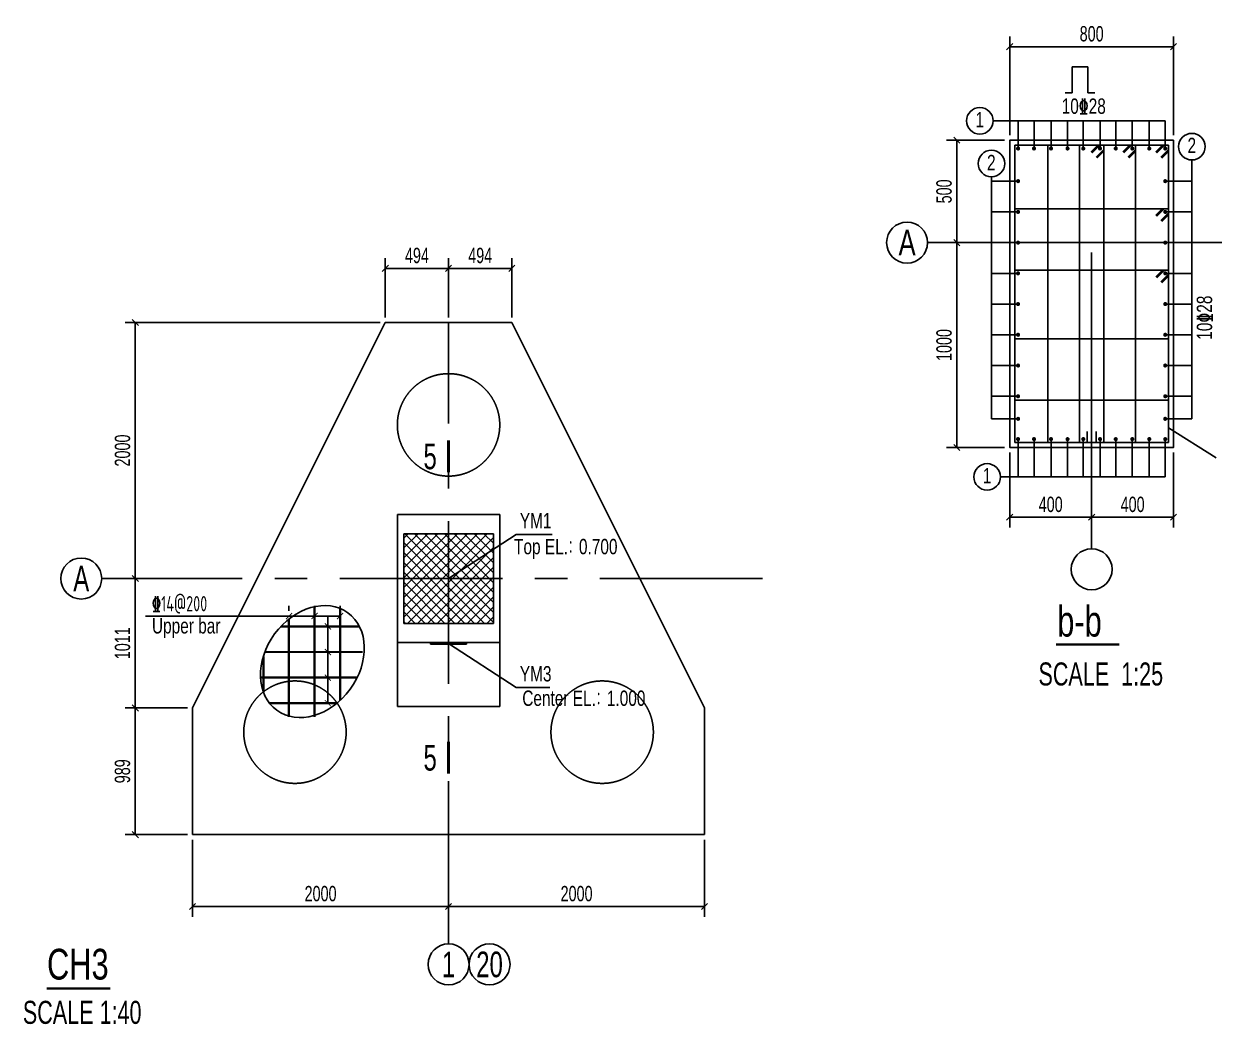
# Model space of a CAD drawing. Header units: millimetres. Extents: x -15901 to 146244, y -607033 to -56344.
# Drawn here: x 6155 to 29404, y -181189 to -161655 of the extents above; entities that cross this region are included whole.
import ezdxf
from ezdxf.enums import TextEntityAlignment as Align

# ---------------------------------------------------------------- set-up
doc = ezdxf.new("R2010")
doc.units = ezdxf.units.MM
doc.header["$LTSCALE"] = 2000
doc.linetypes.add('CENTER', pattern=[50.8, 31.75, -6.35, 6.35, -6.35])
doc.linetypes.add('HIDDEN', pattern=[9.525, 6.35, -3.175])
for name, color, linetype in [('1', 3, 'Continuous'), ('4', 2, 'Continuous'), ('6', 1, 'Continuous'), ('7', 6, 'Continuous'), ('LABEL_PM', 7, 'Continuous'), ('S_01', 3, 'Continuous'), ('S_01_OUTL', 3, 'Continuous'), ('S_02_AXIS', 171, 'CENTER'), ('S_03_HIDD', 4, 'HIDDEN'), ('S_04', 2, 'Continuous'), ('S_04_TEXT', 2, 'Continuous'), ('S_05_DIMS', 7, 'Continuous'), ('S_06', 1, 'Continuous'), ('S_06_RBAR', 1, 'Continuous'), ('TEXT', 3, 'Continuous')]:
    doc.layers.add(name, color=color, linetype=linetype)
doc.styles.add('FS', font='kstxt.shx', dxfattribs={"width": 0.8, "height": 250, "bigfont": 'kshz.shx'})
doc.styles.add('KS', font='kstxt.shx', dxfattribs={"width": 0.7, "height": 300, "bigfont": 'kshz.shx'})
doc.styles.add('样3', font='tssdeng.shx', dxfattribs={"width": 0.7, "height": 300, "bigfont": 'tssdchn.shx'})
doc.dimstyles.new('DIM1', dxfattribs={"dimtxt": 300, "dimasz": 120, "dimexe": 200, "dimexo": 100, "dimgap": 100, "dimtad": 1, "dimdec": 0, "dimzin": 14, "dimdsep": 46, "dimtxsty": 'KS', "dimblk": 'ARCHTICK', "dimcen": -900, "dimclrd": 7, "dimclre": 7, "dimclrt": 2, "dimadec": 0, "dimazin": 0, "dimtfac": 1, "dimtdec": 0, "dimtix": 1, "dimtmove": 2, "dimatfit": 2, "dimfxl": 1, "dimtolj": 1, "dimtzin": 14, "dimarcsym": 0})
doc.dimstyles.new('KSDIM0.25', dxfattribs={"dimtxt": 300, "dimasz": 120, "dimexe": 200, "dimexo": 100, "dimgap": 100, "dimtad": 1, "dimdec": 0, "dimlfac": 0.25, "dimzin": 14, "dimdsep": 46, "dimtxsty": 'KS', "dimblk": 'ARCHTICK', "dimblk1": 'OBLIQUE', "dimblk2": 'OBLIQUE', "dimsah": 1, "dimcen": -900, "dimclrd": 7, "dimclre": 7, "dimclrt": 2, "dimazin": 3, "dimtfac": 1, "dimtdec": 0, "dimtix": 1, "dimtmove": 2, "dimatfit": 2, "dimfxl": 1, "dimtolj": 1, "dimtzin": 14, "dimlwd": -3, "dimarcsym": 0})
doc.dimstyles.new('KSDIM1.2', dxfattribs={"dimtxt": 300, "dimasz": 120, "dimexe": 200, "dimexo": 100, "dimgap": 100, "dimtad": 1, "dimdec": 0, "dimlfac": 1.2, "dimzin": 14, "dimdsep": 46, "dimtxsty": 'KS', "dimblk": 'ARCHTICK', "dimblk1": 'OBLIQUE', "dimblk2": 'OBLIQUE', "dimsah": 1, "dimcen": -900, "dimclrd": 7, "dimclre": 7, "dimclrt": 2, "dimazin": 3, "dimtfac": 1, "dimtdec": 0, "dimtix": 1, "dimtmove": 2, "dimatfit": 2, "dimfxl": 1, "dimtolj": 1, "dimtzin": 14, "dimlwd": -3, "dimlwe": -1, "dimarcsym": 0})

# ---------------------------------------------------------------- blocks, each defined once
blk = doc.blocks.new('_OBLIQUE')
at = {"color": 1}
blk.add_line((-0.5, -0.5), (0.5, 0.5), dxfattribs=at)
blk = doc.blocks.new('*D515')
at = {"layer": 'Defpoints', "color": 0}
for p in [(8333, -175014), (9451, -175014), (9451, -177487)]:
    blk.add_point(p, dxfattribs=at)
at = {"layer": 'S_05_DIMS', "color": 7}
for p, q in [((9351, -175014), (8133, -175014)), ((9351, -177487), (8133, -177487))]:
    blk.add_line(p, q, dxfattribs=at)
at = {"layer": 'S_05_DIMS', "color": 7, "lineweight": -3}
blk.add_line((8333, -177487), (8333, -175014), dxfattribs=at)
at = {"layer": 'S_05_DIMS', "color": 7, "linetype": 'ByBlock', "lineweight": -3, "xscale": 120, "yscale": 120, "zscale": 120}
for p, rotation in [((8333, -175014), 90), ((8333, -177487), 270)]:
    blk.add_blockref('_OBLIQUE', p, dxfattribs=dict(at, rotation=rotation))
at = {"layer": 'S_05_DIMS', "color": 2, "insert": (8083, -176250), "char_height": 300, "attachment_point": 5, "rotation": 90, "style": 'KS'}
blk.add_mtext('\\A1;989', dxfattribs=at)
blk = doc.blocks.new('_ArchTick')
at = {"color": 0, "linetype": 'ByBlock', "const_width": 0.15}
blk.add_lwpolyline([(-0.5, -0.5), (0.5, 0.5)], dxfattribs=at)
blk = doc.blocks.new('*D516')
at = {"layer": 'Defpoints', "color": 0}
for p in [(8333, -172487), (9459, -172487), (9451, -175014)]:
    blk.add_point(p, dxfattribs=at)
at = {"layer": 'S_05_DIMS', "color": 7}
for p, q in [((9359, -172487), (8133, -172487)), ((9351, -175014), (8133, -175014))]:
    blk.add_line(p, q, dxfattribs=at)
at = {"layer": 'S_05_DIMS', "color": 7, "lineweight": -3}
blk.add_line((8333, -175014), (8333, -172487), dxfattribs=at)
at = {"layer": 'S_05_DIMS', "color": 7, "linetype": 'ByBlock', "lineweight": -3, "xscale": 120, "yscale": 120, "zscale": 120}
for p, rotation in [((8333, -172487), 90), ((8333, -175014), 270)]:
    blk.add_blockref('_OBLIQUE', p, dxfattribs=dict(at, rotation=rotation))
at = {"layer": 'S_05_DIMS', "color": 2, "insert": (8083, -173750), "char_height": 300, "attachment_point": 5, "rotation": 90, "style": 'KS'}
blk.add_mtext('\\A1;1011', dxfattribs=at)
blk = doc.blocks.new('*D517')
at = {"layer": 'Defpoints', "color": 0}
for p in [(8333, -167487), (13215, -167487), (9459, -172487)]:
    blk.add_point(p, dxfattribs=at)
at = {"layer": 'S_05_DIMS', "color": 7}
for p, q in [((13115, -167487), (8133, -167487)), ((9359, -172487), (8133, -172487))]:
    blk.add_line(p, q, dxfattribs=at)
at = {"layer": 'S_05_DIMS', "color": 7, "lineweight": -3}
blk.add_line((8333, -172487), (8333, -167487), dxfattribs=at)
at = {"layer": 'S_05_DIMS', "color": 7, "linetype": 'ByBlock', "lineweight": -3, "xscale": 120, "yscale": 120, "zscale": 120}
for p, rotation in [((8333, -167487), 90), ((8333, -172487), 270)]:
    blk.add_blockref('_OBLIQUE', p, dxfattribs=dict(at, rotation=rotation))
at = {"layer": 'S_05_DIMS', "color": 2, "insert": (8083, -169987), "char_height": 300, "attachment_point": 5, "rotation": 90, "style": 'KS'}
blk.add_mtext('\\A1;2000', dxfattribs=at)
blk = doc.blocks.new('*D518')
at = {"layer": 'Defpoints', "color": 0}
for p in [(14451, -166430), (13215, -167487), (14451, -167487)]:
    blk.add_point(p, dxfattribs=at)
at = {"layer": 'S_05_DIMS', "color": 7}
for p, q in [((13215, -167387), (13215, -166230)), ((14451, -167387), (14451, -166230))]:
    blk.add_line(p, q, dxfattribs=at)
at = {"layer": 'S_05_DIMS', "color": 7, "lineweight": -3}
blk.add_line((13215, -166430), (14451, -166430), dxfattribs=at)
at = {"layer": 'S_05_DIMS', "color": 7, "linetype": 'ByBlock', "lineweight": -3, "xscale": 120, "yscale": 120, "zscale": 120, "rotation": 180}
blk.add_blockref('_OBLIQUE', (13215, -166430), dxfattribs=at)
at = {"layer": 'S_05_DIMS', "color": 7, "linetype": 'ByBlock', "lineweight": -3, "xscale": 120, "yscale": 120, "zscale": 120}
blk.add_blockref('_OBLIQUE', (14451, -166430), dxfattribs=at)
at = {"layer": 'S_05_DIMS', "color": 2, "insert": (13833, -166180), "char_height": 300, "attachment_point": 5, "style": 'KS'}
blk.add_mtext('\\A1;494', dxfattribs=at)
blk = doc.blocks.new('*D519')
at = {"layer": 'Defpoints', "color": 0}
for p in [(15687, -166430), (14451, -167487), (15687, -167487)]:
    blk.add_point(p, dxfattribs=at)
at = {"layer": 'S_05_DIMS', "color": 7}
for p, q in [((14451, -167387), (14451, -166230)), ((15687, -167387), (15687, -166230))]:
    blk.add_line(p, q, dxfattribs=at)
at = {"layer": 'S_05_DIMS', "color": 7, "lineweight": -3}
blk.add_line((14451, -166430), (15687, -166430), dxfattribs=at)
at = {"layer": 'S_05_DIMS', "color": 7, "linetype": 'ByBlock', "lineweight": -3, "xscale": 120, "yscale": 120, "zscale": 120, "rotation": 180}
blk.add_blockref('_OBLIQUE', (14451, -166430), dxfattribs=at)
at = {"layer": 'S_05_DIMS', "color": 7, "linetype": 'ByBlock', "lineweight": -3, "xscale": 120, "yscale": 120, "zscale": 120}
blk.add_blockref('_OBLIQUE', (15687, -166430), dxfattribs=at)
at = {"layer": 'S_05_DIMS', "color": 2, "insert": (15069, -166180), "char_height": 300, "attachment_point": 5, "style": 'KS'}
blk.add_mtext('\\A1;494', dxfattribs=at)
blk = doc.blocks.new('*D520')
at = {"layer": 'Defpoints', "color": 0}
for p in [(9451, -177487), (14451, -177487), (14451, -178891)]:
    blk.add_point(p, dxfattribs=at)
at = {"layer": 'S_05_DIMS', "color": 7}
for p, q in [((9451, -177587), (9451, -179091)), ((14451, -177587), (14451, -179091))]:
    blk.add_line(p, q, dxfattribs=at)
at = {"layer": 'S_05_DIMS', "color": 7, "lineweight": -3}
blk.add_line((9451, -178891), (14451, -178891), dxfattribs=at)
at = {"layer": 'S_05_DIMS', "color": 7, "linetype": 'ByBlock', "lineweight": -3, "xscale": 120, "yscale": 120, "zscale": 120, "rotation": 180}
blk.add_blockref('_OBLIQUE', (9451, -178891), dxfattribs=at)
at = {"layer": 'S_05_DIMS', "color": 7, "linetype": 'ByBlock', "lineweight": -3, "xscale": 120, "yscale": 120, "zscale": 120}
blk.add_blockref('_OBLIQUE', (14451, -178891), dxfattribs=at)
at = {"layer": 'S_05_DIMS', "color": 2, "insert": (11951, -178641), "char_height": 300, "attachment_point": 5, "style": 'KS'}
blk.add_mtext('\\A1;2000', dxfattribs=at)
blk = doc.blocks.new('*D521')
at = {"layer": 'Defpoints', "color": 0}
for p in [(14451, -177487), (19451, -177487), (19451, -178891)]:
    blk.add_point(p, dxfattribs=at)
at = {"layer": 'S_05_DIMS', "color": 7}
for p, q in [((14451, -177587), (14451, -179091)), ((19451, -177587), (19451, -179091))]:
    blk.add_line(p, q, dxfattribs=at)
at = {"layer": 'S_05_DIMS', "color": 7, "lineweight": -3}
blk.add_line((14451, -178891), (19451, -178891), dxfattribs=at)
at = {"layer": 'S_05_DIMS', "color": 7, "linetype": 'ByBlock', "lineweight": -3, "xscale": 120, "yscale": 120, "zscale": 120, "rotation": 180}
blk.add_blockref('_OBLIQUE', (14451, -178891), dxfattribs=at)
at = {"layer": 'S_05_DIMS', "color": 7, "linetype": 'ByBlock', "lineweight": -3, "xscale": 120, "yscale": 120, "zscale": 120}
blk.add_blockref('_OBLIQUE', (19451, -178891), dxfattribs=at)
at = {"layer": 'S_05_DIMS', "color": 2, "insert": (16951, -178641), "char_height": 300, "attachment_point": 5, "style": 'KS'}
blk.add_mtext('\\A1;2000', dxfattribs=at)
blk = doc.blocks.new('*D529')
at = {"color": 7, "lineweight": -2}
for p, q in [((11994, -173421), (11894, -173421)), ((12094, -173421), (12094, -173921)), ((11994, -173921), (11894, -173921))]:
    blk.add_line(p, q, dxfattribs=at)
at = {"layer": 'Defpoints', "color": 0}
for p in [(12094, -173421), (12094, -173921), (12094, -173921)]:
    blk.add_point(p, dxfattribs=at)
at = {"color": 7, "linetype": 'ByBlock', "lineweight": -2, "xscale": 120, "yscale": 120, "zscale": 120}
for p, rotation in [((12094, -173421), 90), ((12094, -173921), 270)]:
    blk.add_blockref('_ArchTick', p, dxfattribs=dict(at, rotation=rotation))
blk = doc.blocks.new('*D530')
at = {"color": 7, "lineweight": -2}
for p, q in [((11334, -173119), (11334, -173019)), ((11834, -173119), (11834, -173019)), ((11334, -173219), (11834, -173219))]:
    blk.add_line(p, q, dxfattribs=at)
at = {"layer": 'Defpoints', "color": 0}
for p in [(11334, -173219), (11834, -173219), (11834, -173219)]:
    blk.add_point(p, dxfattribs=at)
at = {"color": 7, "linetype": 'ByBlock', "lineweight": -2, "xscale": 120, "yscale": 120, "zscale": 120, "rotation": 180}
blk.add_blockref('_ArchTick', (11334, -173219), dxfattribs=at)
at = {"color": 7, "linetype": 'ByBlock', "lineweight": -2, "xscale": 120, "yscale": 120, "zscale": 120}
blk.add_blockref('_ArchTick', (11834, -173219), dxfattribs=at)
blk = doc.blocks.new('*D531')
at = {"color": 7, "lineweight": -2}
for p, q in [((11994, -173921), (11894, -173921)), ((12094, -173921), (12094, -174421)), ((11994, -174421), (11894, -174421))]:
    blk.add_line(p, q, dxfattribs=at)
at = {"layer": 'Defpoints', "color": 0}
for p in [(12094, -173921), (12094, -174421), (12094, -174421)]:
    blk.add_point(p, dxfattribs=at)
at = {"color": 7, "linetype": 'ByBlock', "lineweight": -2, "xscale": 120, "yscale": 120, "zscale": 120}
for p, rotation in [((12094, -173921), 90), ((12094, -174421), 270)]:
    blk.add_blockref('_ArchTick', p, dxfattribs=dict(at, rotation=rotation))
blk = doc.blocks.new('*D532')
at = {"color": 7, "lineweight": -2}
for p, q in [((11994, -174421), (11894, -174421)), ((12094, -174421), (12094, -174921)), ((11994, -174921), (11894, -174921))]:
    blk.add_line(p, q, dxfattribs=at)
at = {"layer": 'Defpoints', "color": 0}
for p in [(12094, -174421), (12094, -174921), (12094, -174921)]:
    blk.add_point(p, dxfattribs=at)
at = {"color": 7, "linetype": 'ByBlock', "lineweight": -2, "xscale": 120, "yscale": 120, "zscale": 120}
for p, rotation in [((12094, -174421), 90), ((12094, -174921), 270)]:
    blk.add_blockref('_ArchTick', p, dxfattribs=dict(at, rotation=rotation))
blk = doc.blocks.new('*D533')
at = {"color": 7, "lineweight": -2}
for p, q in [((11834, -173119), (11834, -173019)), ((12334, -173119), (12334, -173019)), ((11834, -173219), (12334, -173219))]:
    blk.add_line(p, q, dxfattribs=at)
at = {"layer": 'Defpoints', "color": 0}
for p in [(11834, -173219), (12334, -173219), (12334, -173219)]:
    blk.add_point(p, dxfattribs=at)
at = {"color": 7, "linetype": 'ByBlock', "lineweight": -2, "xscale": 120, "yscale": 120, "zscale": 120, "rotation": 180}
blk.add_blockref('_ArchTick', (11834, -173219), dxfattribs=at)
at = {"color": 7, "linetype": 'ByBlock', "lineweight": -2, "xscale": 120, "yscale": 120, "zscale": 120}
blk.add_blockref('_ArchTick', (12334, -173219), dxfattribs=at)
blk = doc.blocks.new('*D543')
at = {"layer": 'Defpoints', "color": 0}
for p in [(24379, -163927), (25411, -163927), (25053, -165927)]:
    blk.add_point(p, dxfattribs=at)
at = {"layer": 'LABEL_PM', "color": 7, "lineweight": -2}
for p, q in [((25311, -163927), (24179, -163927)), ((24953, -165927), (24179, -165927))]:
    blk.add_line(p, q, dxfattribs=at)
at = {"layer": 'LABEL_PM', "color": 7, "lineweight": -3}
blk.add_line((24379, -165927), (24379, -163927), dxfattribs=at)
at = {"layer": 'LABEL_PM', "color": 7, "linetype": 'ByBlock', "lineweight": -3, "xscale": 120, "yscale": 120, "zscale": 120}
for p, rotation in [((24379, -163927), 90), ((24379, -165927), 270)]:
    blk.add_blockref('_OBLIQUE', p, dxfattribs=dict(at, rotation=rotation))
at = {"layer": 'LABEL_PM', "color": 2, "insert": (24129, -164927), "char_height": 300, "attachment_point": 5, "rotation": 90, "style": 'KS'}
blk.add_mtext('\\A1;500', dxfattribs=at)
blk = doc.blocks.new('*D544')
at = {"layer": 'Defpoints', "color": 0}
for p in [(28611, -162101), (25411, -163927), (28611, -163927)]:
    blk.add_point(p, dxfattribs=at)
at = {"layer": 'LABEL_PM', "color": 7, "lineweight": -2}
for p, q in [((25411, -163827), (25411, -161901)), ((28611, -163827), (28611, -161901))]:
    blk.add_line(p, q, dxfattribs=at)
at = {"layer": 'LABEL_PM', "color": 7, "lineweight": -3}
blk.add_line((25411, -162101), (28611, -162101), dxfattribs=at)
at = {"layer": 'LABEL_PM', "color": 7, "linetype": 'ByBlock', "lineweight": -3, "xscale": 120, "yscale": 120, "zscale": 120, "rotation": 180}
blk.add_blockref('_OBLIQUE', (25411, -162101), dxfattribs=at)
at = {"layer": 'LABEL_PM', "color": 7, "linetype": 'ByBlock', "lineweight": -3, "xscale": 120, "yscale": 120, "zscale": 120}
blk.add_blockref('_OBLIQUE', (28611, -162101), dxfattribs=at)
at = {"layer": 'LABEL_PM', "color": 2, "insert": (27011, -161851), "char_height": 300, "attachment_point": 5, "style": 'KS'}
blk.add_mtext('\\A1;800', dxfattribs=at)
blk = doc.blocks.new('Dot')
at = {"layer": '6', "const_width": 0.4}
blk.add_lwpolyline([(-0.2, 0, 1), (0.2, 0, 1)], format="xyb", close=True, dxfattribs=at)
blk = doc.blocks.new('*D545')
at = {"layer": 'Defpoints', "color": 0}
for p in [(25053, -165927), (24379, -169927), (25411, -169927)]:
    blk.add_point(p, dxfattribs=at)
at = {"layer": 'LABEL_PM', "color": 7, "lineweight": -2}
for p, q in [((24953, -165927), (24179, -165927)), ((25311, -169927), (24179, -169927))]:
    blk.add_line(p, q, dxfattribs=at)
at = {"layer": 'LABEL_PM', "color": 7, "lineweight": -3}
blk.add_line((24379, -165927), (24379, -169927), dxfattribs=at)
at = {"layer": 'LABEL_PM', "color": 7, "linetype": 'ByBlock', "lineweight": -3, "xscale": 120, "yscale": 120, "zscale": 120}
for p, rotation in [((24379, -165927), 90), ((24379, -169927), 270)]:
    blk.add_blockref('_OBLIQUE', p, dxfattribs=dict(at, rotation=rotation))
at = {"layer": 'LABEL_PM', "color": 2, "insert": (24129, -167927), "char_height": 300, "attachment_point": 5, "rotation": 90, "style": 'KS'}
blk.add_mtext('\\A1;1000', dxfattribs=at)
blk = doc.blocks.new('*D546')
at = {"layer": 'Defpoints', "color": 0}
for p in [(28611, -169927), (27011, -170814), (28611, -171290)]:
    blk.add_point(p, dxfattribs=at)
at = {"layer": 'S_05_DIMS', "color": 7, "lineweight": -2}
for p, q in [((28611, -170027), (28611, -171490)), ((27011, -170914), (27011, -171490))]:
    blk.add_line(p, q, dxfattribs=at)
at = {"layer": 'S_05_DIMS', "color": 7, "lineweight": -3}
blk.add_line((27011, -171290), (28611, -171290), dxfattribs=at)
at = {"layer": 'S_05_DIMS', "color": 7, "linetype": 'ByBlock', "lineweight": -3, "xscale": 120, "yscale": 120, "zscale": 120, "rotation": 180}
blk.add_blockref('_OBLIQUE', (27011, -171290), dxfattribs=at)
at = {"layer": 'S_05_DIMS', "color": 7, "linetype": 'ByBlock', "lineweight": -3, "xscale": 120, "yscale": 120, "zscale": 120}
blk.add_blockref('_OBLIQUE', (28611, -171290), dxfattribs=at)
at = {"layer": 'S_05_DIMS', "color": 2, "insert": (27811, -171040), "char_height": 300, "attachment_point": 5, "style": 'KS'}
blk.add_mtext('\\A1;400', dxfattribs=at)
blk = doc.blocks.new('*D547')
at = {"layer": 'Defpoints', "color": 0}
for p in [(25411, -169927), (27011, -170814), (25411, -171290)]:
    blk.add_point(p, dxfattribs=at)
at = {"layer": 'S_05_DIMS', "color": 7, "lineweight": -2}
for p, q in [((25411, -170027), (25411, -171490)), ((27011, -170914), (27011, -171490))]:
    blk.add_line(p, q, dxfattribs=at)
at = {"layer": 'S_05_DIMS', "color": 7, "lineweight": -3}
blk.add_line((27011, -171290), (25411, -171290), dxfattribs=at)
at = {"layer": 'S_05_DIMS', "color": 7, "linetype": 'ByBlock', "lineweight": -3, "xscale": 120, "yscale": 120, "zscale": 120, "rotation": 180}
blk.add_blockref('_OBLIQUE', (25411, -171290), dxfattribs=at)
at = {"layer": 'S_05_DIMS', "color": 7, "linetype": 'ByBlock', "lineweight": -3, "xscale": 120, "yscale": 120, "zscale": 120}
blk.add_blockref('_OBLIQUE', (27011, -171290), dxfattribs=at)
at = {"layer": 'S_05_DIMS', "color": 2, "insert": (26211, -171040), "char_height": 300, "attachment_point": 5, "style": 'KS'}
blk.add_mtext('\\A1;400', dxfattribs=at)
blk = doc.blocks.new('RW')
at = {"layer": 'S_06_RBAR'}
for points in [[(0, 100, 50, 50, 0), (141, 241, 0, 0, 0)], [(100, 0, 50, 50, 0), (241, 141, 0, 0, 0)]]:
    blk.add_lwpolyline(points, format="xyseb", dxfattribs=at)

msp = doc.modelspace()

# ---------------------------------------------------------------- hatches: boundary and pattern name
at = {"layer": '7'}
h = msp.add_hatch(dxfattribs=at)
h.set_pattern_fill('ANSI37', color=256, scale=1093.75, angle=270, style=0)
h.set_pattern_definition([(315, (118713.57, -36202.96), (96.67476, 96.67476), []), (45, (118713.57, -36202.96), (-96.67476, 96.67476), [])])
h.paths.add_polyline_path([(15325.872, -172486.521), (15325.872, -171611.521), (14450.872, -171611.521), (14450.872, -172486.521)])
h.paths.add_polyline_path([(15325.872, -173361.521), (15325.872, -172486.521), (14450.872, -172486.521), (14450.872, -173361.521)])
h.paths.add_polyline_path([(14450.872, -173361.521), (14450.872, -172486.521), (13575.872, -172486.521), (13575.872, -173361.521)])
h.paths.add_polyline_path([(14450.872, -172486.521), (14450.872, -171611.521), (13575.872, -171611.521), (13575.872, -172486.521)])

# ---------------------------------------------------------------- linework, layer by layer
for p, q in [((12241.307, -173219.001, 0), (8532.872, -173219.001, 0)), ((12094.307, -173921.228, 0), (12094.307, -173219.001, 0)), ((12094.307, -174421.228, 0), (12094.307, -173719.001, 0)), ((12094.307, -174921.228, 0), (12094.307, -174219.001, 0))]:
    msp.add_line(p, q)
msp.add_ellipse((11791.019, -174107.506, 0), major_axis=(695.11, 951.203), ratio=0.775991503)
at = {"color": 6}
msp.add_solid([(14100.872, -173736.521), (14800.872, -173736.521), (14100.872, -173768.812), (14800.872, -173768.812)], dxfattribs=at)
at = {"layer": '1'}
for p, q in [((15325.872, -171611.521), (13575.872, -171611.521)), ((13575.872, -171611.521), (13575.872, -173361.521)), ((15325.872, -171611.521), (15325.872, -173361.521)), ((15325.872, -173361.521), (13575.872, -173361.521)), ((14100.872, -173736.521), (14100.872, -173768.812)), ((14800.872, -173736.521), (14800.872, -173768.812))]:
    msp.add_line(p, q, dxfattribs=at)
at = {"layer": '1', "linetype": 'HIDDEN'}
msp.add_line((14800.872, -173768.812), (14100.872, -173768.812), dxfattribs=at)
at = {"layer": '4'}
for p, q in [((14450.872, -172486.521), (15768.795, -171626.043)), ((15768.795, -171626.043), (16471.598, -171626.043)), ((14450.872, -173753.207), (15768.795, -174616.646)), ((15768.795, -174616.646), (16430.578, -174616.646))]:
    msp.add_line(p, q, dxfattribs=at)
at = {"layer": '6', "const_width": 45, "elevation": 0}
for points in [[(11833.524, -173035.288), (11833.524, -175187.984)], [(12333.524, -173071.267), (12333.524, -174866.114)], [(11175.165, -173421.228), (12708.816, -173421.228)], [(11333.524, -173276.582), (11333.524, -175187.984)], [(10861.437, -173921.228), (12771.638, -173921.228)], [(10833.524, -174003.12), (10833.524, -174701.9)], [(10778.454, -174421.228), (12665.555, -174421.228)], [(10954.043, -174921.228), (12269.98, -174921.228)]]:
    msp.add_lwpolyline(points, dxfattribs=at)
at = {"layer": 'LABEL_PM'}
for p, q in [((25086.832, -163548.512), (28448.593, -163548.512)), ((25573.593, -164089.52), (25573.593, -163548.512)), ((25885.576, -164089.52), (25885.576, -163550.485)), ((26217.227, -164089.52), (26217.227, -163548.512)), ((26540.583, -164089.52), (26540.583, -163548.512)), ((26847.618, -164089.52), (26847.618, -163548.512)), ((27174.567, -164089.52), (27174.567, -163548.512)), ((27481.603, -164089.52), (27481.603, -163548.512)), ((27804.958, -164089.52), (27804.958, -163548.512)), ((28136.61, -164089.52), (28136.61, -163548.512)), ((28448.593, -164089.52), (28448.593, -163548.512)), ((28968.786, -169368.086), (28968.786, -164312.774)), ((25053.399, -169368.086), (25053.399, -164642.953)), ((25573.593, -164727.02), (25053.399, -164727.02)), ((28448.593, -164727.02), (28968.786, -164727.02)), ((25573.593, -165327.02), (25053.399, -165327.02)), ((28448.593, -165327.02), (28968.786, -165327.02)), ((25573.593, -165927.02), (25053.399, -165927.02)), ((28448.593, -165927.02), (28968.786, -165927.02)), ((25573.593, -166527.02), (25053.399, -166527.02)), ((28448.593, -166527.02), (28968.786, -166527.02)), ((25573.593, -167127.02), (25053.399, -167127.02)), ((28448.593, -167127.02), (28968.786, -167127.02)), ((25573.593, -167727.02), (25053.399, -167727.02)), ((28448.593, -167727.02), (28968.786, -167727.02)), ((25573.593, -168327.02), (25053.399, -168327.02)), ((28448.593, -168327.02), (28968.786, -168327.02)), ((25573.593, -168927.02), (25053.399, -168927.02)), ((28448.593, -168927.02), (28968.786, -168927.02)), ((25573.593, -169368.086), (25053.399, -169368.086)), ((28448.593, -169368.086), (28968.786, -169368.086)), ((29440.666, -170128.502), (28511.093, -169543.517)), ((25573.593, -169768.276), (25573.593, -170502.544)), ((25885.576, -169764.52), (25885.576, -170502.544)), ((26217.227, -169764.52), (26217.227, -170502.544)), ((26540.583, -169764.52), (26540.583, -170502.544)), ((26847.618, -169764.52), (26847.618, -170502.544)), ((27174.567, -169764.52), (27174.567, -170502.544)), ((27481.603, -169764.52), (27481.603, -170502.544)), ((27804.958, -169764.52), (27804.958, -170502.544)), ((28136.61, -169764.52), (28136.61, -170502.544)), ((28448.593, -169770.382), (28448.593, -170502.544)), ((25228.693, -170502.544), (28448.593, -170502.544))]:
    msp.add_line(p, q, dxfattribs=at)
for centre in [(24827.196, -163548.512), (28968.786, -164053.137), (25053.399, -164383.316), (24969.057, -170502.544)]:
    msp.add_circle(centre, 259.636, dxfattribs=at)
at = {"layer": 'S_01'}
msp.add_lwpolyline([(28611.093, -163927.02), (25411.093, -163927.02), (25411.093, -169927.02), (28611.093, -169927.02)], close=True, dxfattribs=at)
at = {"layer": 'S_01', "const_width": 45}
msp.add_lwpolyline([(26315.04, -173772.969), (27550.04, -173772.969)], dxfattribs=at)
at = {"layer": 'S_01'}
for centre in [(23406.815, -165927.02), (27011.093, -172306.382)]:
    msp.add_circle(centre, 400, dxfattribs=at)
at = {"layer": 'S_01_OUTL'}
for p, q in [((13214.804, -167486.521), (9450.872, -175014.385)), ((13214.804, -167486.521), (15686.94, -167486.521)), ((15686.94, -167486.521), (19450.872, -175014.385)), ((15450.872, -171236.521), (13450.872, -171236.521)), ((13450.872, -171236.521), (13450.872, -174986.521)), ((15450.872, -174986.521), (15450.872, -171236.521)), ((15450.872, -173736.521), (13450.872, -173736.521)), ((9450.872, -177486.521), (9450.872, -175014.385)), ((13450.872, -174986.521), (15450.872, -174986.521)), ((19450.872, -175014.385), (19450.872, -177486.521)), ((19450.872, -177486.521), (9450.872, -177486.521))]:
    msp.add_line(p, q, dxfattribs=at)
for points in [[(14450.872, -169789.71, 60, 60, 0), (14450.872, -170414.71, 0, 0, 0)], [(14450.872, -175673.925, 60, 60, 0), (14450.872, -176298.925, 0, 0, 0)]]:
    msp.add_lwpolyline(points, format="xyseb", dxfattribs=at)
at = {"layer": 'S_01_OUTL', "const_width": 45, "elevation": 0}
msp.add_lwpolyline([(6601.685, -180494.602), (7841.843, -180494.602)], dxfattribs=at)
at = {"layer": 'S_01_OUTL'}
for centre in [(7277.082, -172486.521), (14450.872, -180021.204), (15250.872, -180021.204)]:
    msp.add_circle(centre, 400, dxfattribs=at)
at = {"layer": 'S_02_AXIS'}
for p, q in [((23806.815, -165927.02), (30182.835, -165927.02)), ((27011.093, -166117.865), (27011.093, -171906.382))]:
    msp.add_line(p, q, dxfattribs=at)
at = {"layer": 'S_02_AXIS', "ltscale": 0.05}
for p, q in [((14450.872, -179621.204), (14450.872, -167486.521)), ((20582.391, -172486.521), (7677.082, -172486.521))]:
    msp.add_line(p, q, dxfattribs=at)
at = {"layer": 'S_03_HIDD'}
for centre in [(14450.872, -169486.521), (11450.872, -175486.521), (17450.872, -175486.521)]:
    msp.add_circle(centre, 1000, dxfattribs=at)
at = {"layer": 'S_06'}
for p, q in [((28511.093, -164027.02), (25511.093, -164027.02)), ((25511.093, -164027.02), (25511.093, -169827.02)), ((26152.658, -164027.02), (26152.658, -169827.02)), ((26775.027, -164027.02), (26775.027, -169827.02)), ((27247.158, -164027.02), (27247.158, -169827.02)), ((27869.527, -164027.02), (27869.527, -169827.02)), ((28511.093, -169827.02), (28511.093, -164027.02)), ((25511.093, -165265.791), (28511.093, -165265.791)), ((25511.093, -166465.745), (28511.093, -166465.745)), ((25511.093, -167804.036), (28511.093, -167804.036)), ((25511.093, -169004.036), (28511.093, -169004.036)), ((26923.929, -169615.725), (26923.929, -169827.02)), ((27098.256, -169615.725), (27098.256, -169827.02)), ((25511.093, -169827.02), (28511.093, -169827.02))]:
    msp.add_line(p, q, dxfattribs=at)
at = {"layer": 'S_06_RBAR'}
for p, q in [((26631.054, -163003.37), (26631.054, -162494.412)), ((26631.054, -162494.412), (26934.976, -162494.412)), ((26934.976, -163003.37), (26934.976, -162494.412)), ((26492.132, -163003.37), (26631.054, -163003.37)), ((27073.898, -163003.37), (26934.976, -163003.37))]:
    msp.add_line(p, q, dxfattribs=at)

# ---------------------------------------------------------------- block references
at = {"rotation": 180}
for p in [(27247.158, -164027.02), (27869.527, -164027.02), (28511.093, -164027.02), (28511.093, -165265.791), (28511.093, -166465.745)]:
    msp.add_blockref('RW', p, dxfattribs=at)
at = {"layer": 'S_06', "yscale": 100, "zscale": 100}
for p, xscale, rotation in [((25573.593, -164089.52), -100, 89.99999999999987), ((25885.576, -164089.52), -100, 89.99999999999987), ((26217.227, -164089.52), -100, 89.99999999999987), ((26540.583, -164089.52), -100, 89.99999999999987), ((26847.618, -164089.52), -100, 89.99999999999987), ((27174.567, -164089.52), 100, 270), ((27481.603, -164089.52), 100, 270), ((27804.958, -164089.52), 100, 270), ((28136.61, -164089.52), 100, 270), ((28448.593, -164089.52), -100, 89.99999999999987), ((28448.593, -164089.52), -100, 89.99999999999987), ((28448.593, -164089.52), -100, 89.99999999999987), ((25573.593, -164727.02), -100, 270), ((28448.593, -164727.02), 100, 90), ((25573.593, -165327.02), -100, 270), ((28448.593, -165327.02), 100, 90), ((25573.593, -165927.02), -100, 270), ((28448.593, -165927.02), 100, 90), ((25573.593, -166527.02), -100, 270), ((28448.593, -166527.02), 100, 90), ((25573.593, -167127.02), -100, 270), ((28448.593, -167127.02), 100, 90), ((25573.593, -167727.02), -100, 270), ((28448.593, -167727.02), 100, 90), ((25573.593, -168327.02), -100, 270), ((28448.593, -168327.02), 100, 90), ((25573.593, -168927.02), -100, 270), ((28448.593, -168927.02), 100, 90), ((25573.593, -169368.086), -100, 270), ((28448.593, -169368.086), 100, 90), ((25573.593, -169764.52), 100, 90), ((25885.576, -169764.52), 100, 90), ((26217.227, -169764.52), 100, 90), ((26540.583, -169764.52), 100, 90), ((26847.618, -169764.52), 100, 90), ((27174.567, -169764.52), -100, 270), ((27481.603, -169764.52), -100, 270), ((27804.958, -169764.52), -100, 270), ((28136.61, -169764.52), -100, 270), ((28448.593, -169764.52), 100, 90), ((28448.593, -169764.52), 100, 90), ((28448.593, -169764.52), 100, 90)]:
    msp.add_blockref('Dot', p, dxfattribs=dict(at, xscale=xscale, rotation=rotation))

# ---------------------------------------------------------------- texts
at = {"layer": '4'}
for s, style, width, p in [('YM1', 'KS', 0.75, (15842.763, -171505.797)), ('%%13214@200', '样3', 0.7, (8657.665, -173127.73, 0)), ('Upper bar', 'FS', 0.75, (8657.665, -173559.759, 0)), ('YM3', 'KS', 0.75, (15842.763, -174496.401))]:
    msp.add_text(s, height=300, dxfattribs=dict(at, style=style, width=width)).set_placement(p)
at = {"layer": 'S_01_OUTL', "style": 'KS', "width": 0.7}
for p in [(14091.005, -170102.21), (14091.005, -175986.425)]:
    msp.add_text('5', height=500, dxfattribs=at).set_placement(p, align=Align.MIDDLE_CENTER)
at = {"layer": 'S_04', "style": 'KS', "width": 0.75}
for s, height, p in [('10%%13228', 300, (26425.527, -163412.396)), ('1', 300, (24741.506, -163675.522)), ('2', 300, (28883.096, -164180.148)), ('2', 300, (24967.71, -164513.56)), ('1', 300, (24883.367, -170629.554)), ('Top EL.：0.700', 300, (15729.828, -172012.698)), ('b-b', 600, (26339.4, -173619.354)), ('Center EL.：1.000', 300, (15890.53, -174973.463))]:
    msp.add_text(s, height=height, dxfattribs=at).set_placement(p)
msp.add_text('A', height=500, dxfattribs=at).set_placement((23406.815, -165927.02), align=Align.MIDDLE)
msp.add_text('10%%13228', height=300, rotation=90, dxfattribs=at).set_placement((29363.804, -167824.276))
at = {"layer": 'S_04_TEXT', "style": 'KS', "width": 0.7}
for s, p in [('A', (7277.082, -172486.521)), ('1', (14450.872, -180021.204)), ('20', (15250.872, -180021.204))]:
    msp.add_text(s, height=500, dxfattribs=at).set_placement(p, align=Align.MIDDLE_CENTER)
at = {"layer": 'S_04_TEXT', "style": 'KS', "width": 0.75}
msp.add_text('CH3', height=600, dxfattribs=at).set_placement((7210.407, -180317.134), align=Align.CENTER)
at = {"layer": 'TEXT', "style": 'KS', "width": 0.7}
msp.add_text('SCALE  1:25', height=450, dxfattribs=at).set_placement((27189.779, -174350.201), align=Align.MIDDLE)
msp.add_text('SCALE 1:40', height=450, dxfattribs=at).set_placement((6135.957, -181182.305))

# ---------------------------------------------------------------- dimensions: what is measured, and where the dimension line sits
for base, p1, p2, picture, middle in [((11833.524, -173219.001, 0), (11333.524, -173219.001, 0), (11833.524, -173219.001, 0), '*D530', (11583.524, -173219.001, 0)), ((12333.524, -173219.001, 0), (11833.524, -173219.001, 0), (12333.524, -173219.001, 0), '*D533', (12083.524, -173219.001, 0))]:
    dim = msp.add_linear_dim(base=base, p1=p1, p2=p2, text=' ', dimstyle='DIM1', override={"dimlfac": 0.4})
    dim.commit()
    dim.dimension.update_dxf_attribs({"geometry": picture, "text_midpoint": middle})
for base, p1, p2, picture, middle in [((12094.307, -173921.228, 0), (12094.307, -173421.228, 0), (12094.307, -173921.228, 0), '*D529', (12094.307, -173671.228, 0)), ((12094.307, -174421.228, 0), (12094.307, -173921.228, 0), (12094.307, -174421.228, 0), '*D531', (12094.307, -174171.228, 0))]:
    dim = msp.add_linear_dim(base=base, p1=p1, p2=p2, angle=90, text=' ', dimstyle='DIM1', override={"dimlfac": 0.4})
    dim.commit()
    dim.dimension.update_dxf_attribs({"geometry": picture, "text_midpoint": middle})
dim = msp.add_linear_dim(base=(12094.307, -174921.228, 0), p1=(12094.307, -174421.228, 0), p2=(12094.307, -174921.228, 0), angle=90, text=' ', dimstyle='DIM1', override={"dimlfac": 0.4})
dim.commit()
dim.dimension.update_dxf_attribs({"geometry": '*D532', "text_midpoint": (12094.307, -175227.228, 0), "dimtype": 160})
at = {"layer": 'LABEL_PM'}
dim = msp.add_linear_dim(base=(28611.093, -162101.482), p1=(25411.093, -163927.02), p2=(28611.093, -163927.02), angle=180, text='800', dimstyle='KSDIM0.25', override={"dimlfac": 0.25}, dxfattribs=at)
dim.commit()
dim.dimension.update_dxf_attribs({"geometry": '*D544', "text_midpoint": (27011.093, -161851.482)})
for base, p2, override, picture, middle in [((24378.614, -163927.02), (25411.093, -163927.02), {"dimlfac": 0.25}, '*D543', (24128.614, -164927.02)), ((24378.614, -169927.02), (25411.093, -169927.02), {"dimtxsty": 'KS'}, '*D545', (24128.614, -167927.02))]:
    dim = msp.add_linear_dim(base=base, p1=(25053.399, -165927.02), p2=p2, angle=90, dimstyle='KSDIM0.25', override=override, dxfattribs=at)
    dim.commit()
    dim.dimension.update_dxf_attribs({"geometry": picture, "text_midpoint": middle})
at = {"layer": 'S_05_DIMS'}
for base, p1, p2, dimstyle, override, picture, middle in [((14450.872, -166429.524), (13214.804, -167486.521), (14450.872, -167486.521), 'KSDIM1.2', {"dimlfac": 0.4, "dimzin": 8}, '*D518', (13832.838, -166179.524)), ((15686.94, -166429.524), (14450.872, -167486.521), (15686.94, -167486.521), 'KSDIM1.2', {"dimlfac": 0.4, "dimzin": 8}, '*D519', (15068.906, -166179.524)), ((25411.093, -171290.41), (27011.093, -170814.312), (25411.093, -169927.02), 'KSDIM0.25', {"dimlfac": 0.25}, '*D547', (26211.093, -171040.41)), ((14450.872, -178890.747), (9450.872, -177486.521), (14450.872, -177486.521), 'KSDIM1.2', {"dimlfac": 0.4, "dimzin": 8}, '*D520', (11950.872, -178640.747)), ((19450.872, -178890.747), (14450.872, -177486.521), (19450.872, -177486.521), 'KSDIM1.2', {"dimlfac": 0.4, "dimzin": 8}, '*D521', (16950.872, -178640.747))]:
    dim = msp.add_linear_dim(base=base, p1=p1, p2=p2, dimstyle=dimstyle, override=override, dxfattribs=at)
    dim.commit()
    dim.dimension.update_dxf_attribs({"geometry": picture, "text_midpoint": middle})
for base, p1, p2, angle, dimstyle, override, picture, middle in [((8333.338, -167486.521), (9458.969, -172486.521), (13214.804, -167486.521), 90, 'KSDIM1.2', {"dimlfac": 0.4, "dimzin": 8}, '*D517', (8083.338, -169986.521)), ((28611.093, -171290.41), (27011.093, -170814.312), (28611.093, -169927.02), 180, 'KSDIM0.25', {"dimlfac": 0.25}, '*D546', (27811.093, -171040.41)), ((8333.338, -172486.521), (9450.872, -175014.385), (9458.969, -172486.521), 90, 'KSDIM1.2', {"dimlfac": 0.4, "dimzin": 8}, '*D516', (8083.338, -173750.453)), ((8333.338, -175014.385), (9450.872, -177486.521), (9450.872, -175014.385), 90, 'KSDIM1.2', {"dimlfac": 0.4, "dimzin": 8}, '*D515', (8083.338, -176250.453))]:
    dim = msp.add_linear_dim(base=base, p1=p1, p2=p2, angle=angle, dimstyle=dimstyle, override=override, dxfattribs=at)
    dim.commit()
    dim.dimension.update_dxf_attribs({"geometry": picture, "text_midpoint": middle})

doc.saveas('drawing.dxf')
